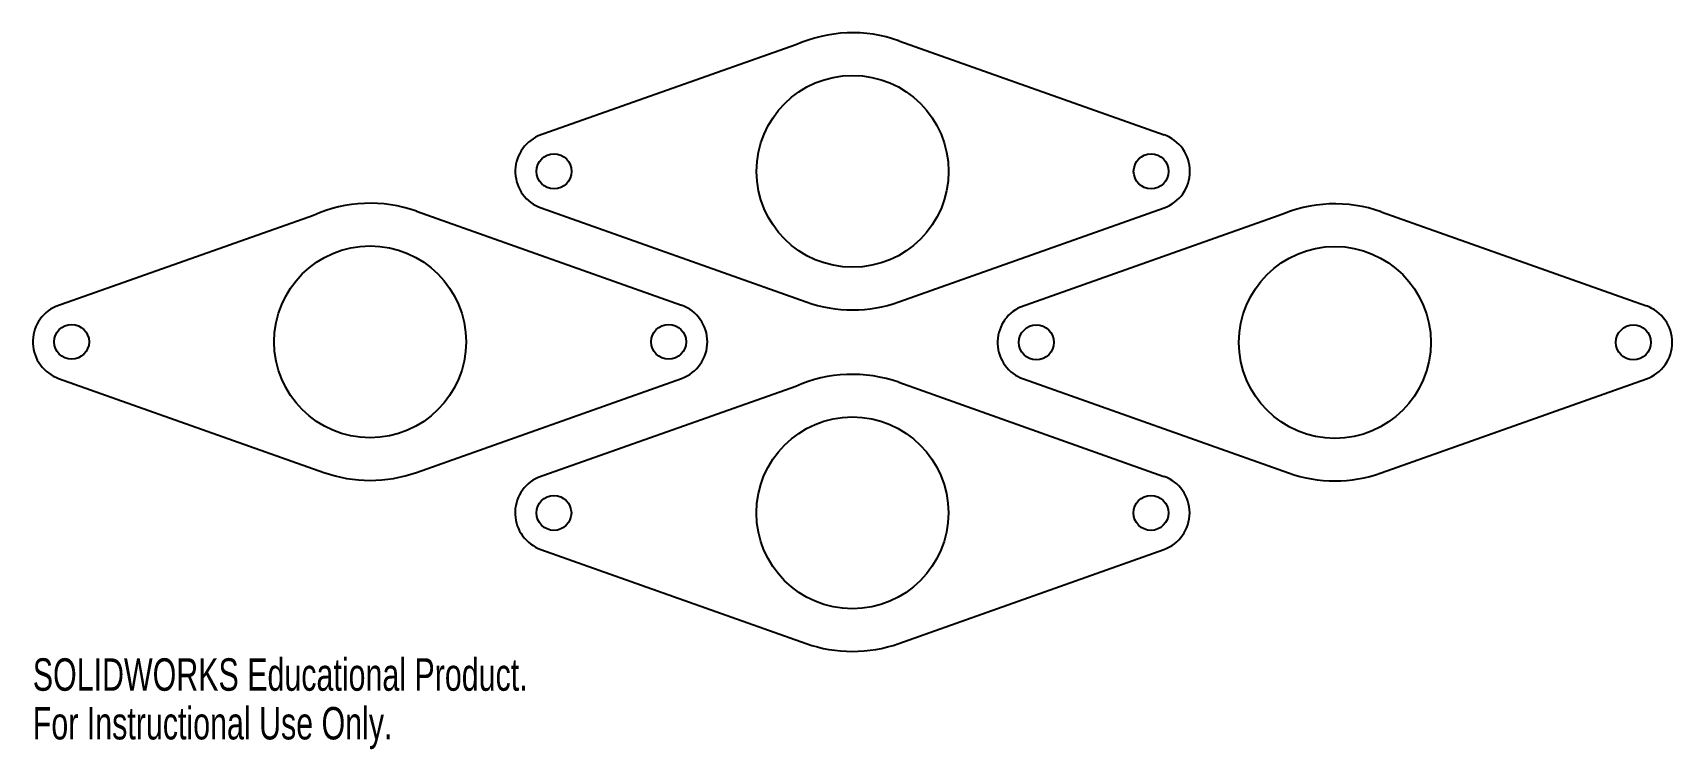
# Model space of a CAD drawing. Header units: inches. Extents: x -6.19 to 3.42, y -5.64 to -1.44.
import ezdxf

# ---------------------------------------------------------------- set-up
doc = ezdxf.new("R2010")
doc.units = ezdxf.units.IN
doc.header["$MEASUREMENT"] = 0
doc.styles.add('SLDTEXTSTYLE0', font='TXT', dxfattribs={"width": 0.7})

msp = doc.modelspace()

# ---------------------------------------------------------------- linework, layer by layer
at = {"color": 7, "linetype": 'Continuous', "lineweight": 25}
for p, q in [((-1.7122, -1.5097), (-3.2228, -2.0436)), ((-1.1082, -1.4853), (0.4462, -2.0368)), ((-3.9367, -2.4851), (-2.3823, -3.0365)), ((-3.2059, -2.4653), (-1.6515, -3.0168)), ((-1.1082, -3.0168), (0.4462, -2.4653)), ((1.7192, -2.4884), (3.2735, -3.0399)), ((-4.5407, -2.5094), (-6.0514, -3.0433)), ((1.1151, -2.5128), (-0.3955, -3.0467)), ((-6.0344, -3.4651), (-4.48, -4.0165)), ((-3.9367, -4.0165), (-2.3823, -3.4651)), ((-1.7134, -3.5125), (-3.224, -4.0464)), ((-1.1094, -3.4882), (0.445, -4.0396)), ((-0.3785, -3.4684), (1.1758, -4.0199)), ((1.7192, -4.0199), (3.2735, -3.4684)), ((-3.207, -4.4682), (-1.6527, -5.0196)), ((-1.1094, -5.0196), (0.445, -4.4682))]:
    msp.add_line(p, q, dxfattribs=at)
for centre, radius in [((-1.3798, -2.2511), 0.5625), ((-3.1298, -2.2511), 0.1024), ((0.3702, -2.2511), 0.1024), ((-4.2084, -3.2508), 0.5625), ((1.4475, -3.2542), 0.5625), ((-5.9584, -3.2508), 0.1024), ((-2.4584, -3.2508), 0.1024), ((-0.3025, -3.2542), 0.1024), ((3.1975, -3.2542), 0.1024), ((-1.381, -4.2539), 0.5625), ((-3.131, -4.2539), 0.1024), ((0.369, -4.2539), 0.1024)]:
    msp.add_circle(centre, radius, dxfattribs=at)
for centre, radius, start, end in [((-1.3798, -2.2511), 0.8125, 70.4661, 114.14774), ((-3.1298, -2.2511), 0.2274, 114.14774, 250.4661), ((0.3702, -2.2511), 0.2274, 289.5339, 70.4661), ((-4.2084, -3.2508), 0.8125, 70.4661, 114.14774), ((1.4475, -3.2542), 0.8125, 70.4661, 114.14774), ((-5.9584, -3.2508), 0.2274, 114.14774, 250.4661), ((-2.4584, -3.2508), 0.2274, 289.5339, 70.4661), ((-1.3798, -2.2511), 0.8125, 250.4661, 289.5339), ((-0.3025, -3.2542), 0.2274, 114.14774, 250.4661), ((3.1975, -3.2542), 0.2274, 289.5339, 70.4661), ((-1.381, -4.2539), 0.8125, 70.4661, 114.14774), ((-4.2084, -3.2508), 0.8125, 250.4661, 289.5339), ((1.4475, -3.2542), 0.8125, 250.4661, 289.5339), ((-3.131, -4.2539), 0.2274, 114.14774, 250.4661), ((0.369, -4.2539), 0.2274, 289.5339, 70.4661), ((-1.381, -4.2539), 0.8125, 250.4661, 289.5339)]:
    msp.add_arc(centre, radius, start, end, dxfattribs=at)

# ---------------------------------------------------------------- texts
at = {"color": 7, "linetype": 'Continuous', "char_height": 0.1903, "attachment_point": 1, "style": 'SLDTEXTSTYLE0'}
for s, insert in [('SOLIDWORKS Educational Product.', (-6.1857, -5.1065)), ('For Instructional Use Only.', (-6.1857, -5.392))]:
    msp.add_mtext(s, dxfattribs=dict(at, insert=insert))

doc.saveas('drawing.dxf')
